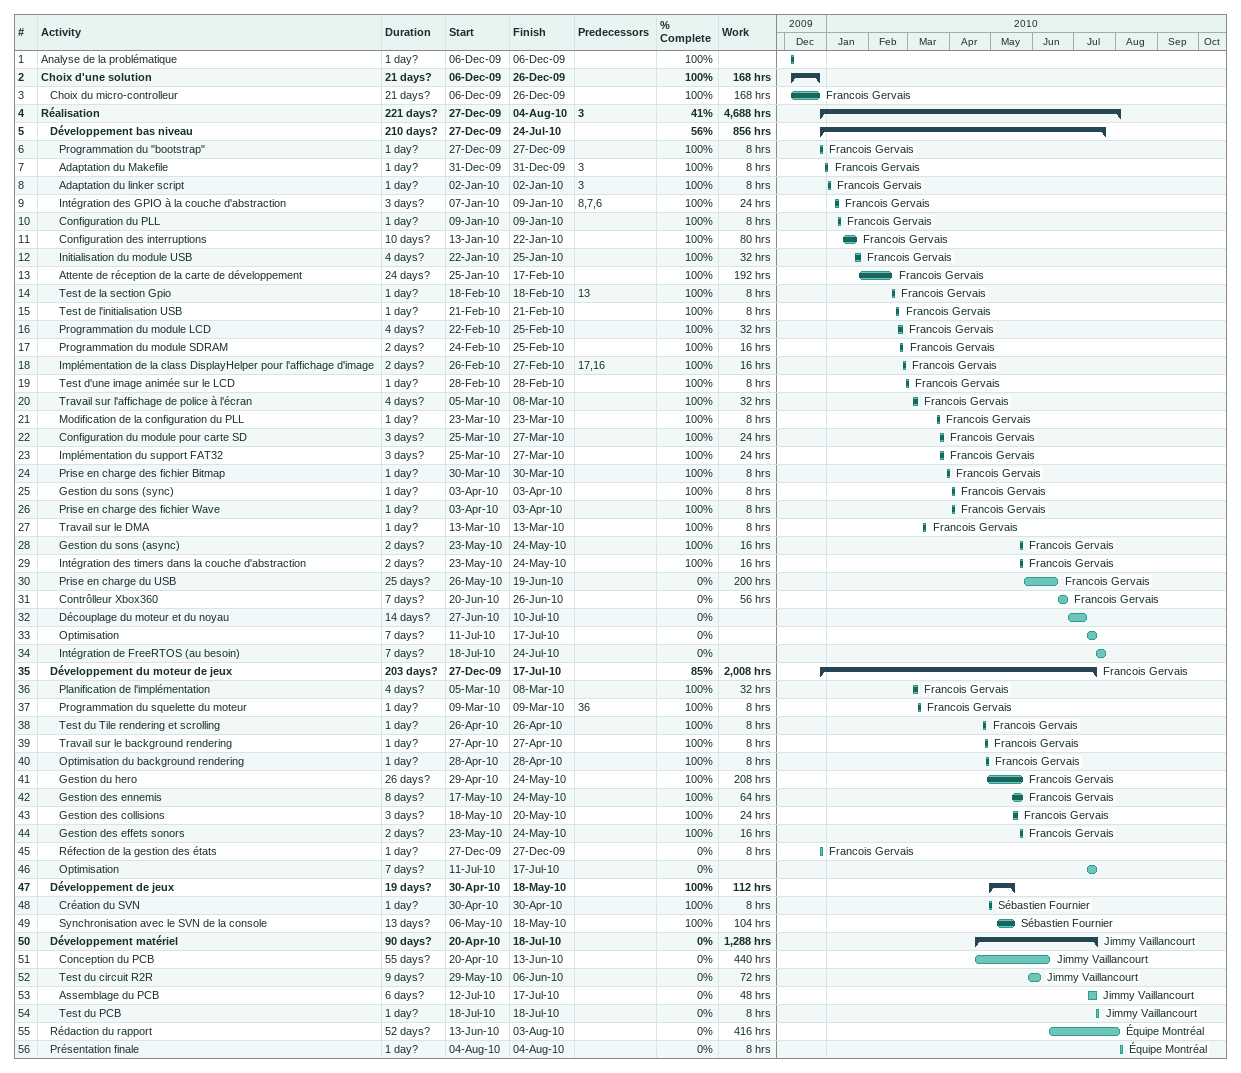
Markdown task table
| ID | Level | Task | Duration | Start | Finish | Predecessors | Resources | % complete | Work (h) |
|---|---|---|---|---|---|---|---|---|---|
| 1 | 1 | Analyse de la problématique | 1d? | 2009-12-06 | 2009-12-06 |  |  | 100 |  |
| 2 | 1 | **Choix d'une solution** | 21d? | 2009-12-06 | 2009-12-26 |  |  | 100 | 168 |
| 3 | 2 | Choix du micro-controlleur | 21d? | 2009-12-06 | 2009-12-26 |  | Francois Gervais | 100 | 168 |
| 4 | 1 | **Réalisation** | 221d? | 2009-12-27 | 2010-08-04 | 3 |  | 41 | 4688 |
| 5 | 2 | **Développement bas niveau** | 210d? | 2009-12-27 | 2010-07-24 |  |  | 56 | 856 |
| 6 | 3 | Programmation du "bootstrap" | 1d? | 2009-12-27 | 2009-12-27 |  | Francois Gervais | 100 | 8 |
| 7 | 3 | Adaptation du Makefile | 1d? | 2009-12-31 | 2009-12-31 | 3 | Francois Gervais | 100 | 8 |
| 8 | 3 | Adaptation du linker script | 1d? | 2010-01-02 | 2010-01-02 | 3 | Francois Gervais | 100 | 8 |
| 9 | 3 | Intégration des GPIO à la couche d'abstraction | 3d? | 2010-01-07 | 2010-01-09 | 8, 7, 6 | Francois Gervais | 100 | 24 |
| 10 | 3 | Configuration du PLL | 1d? | 2010-01-09 | 2010-01-09 |  | Francois Gervais | 100 | 8 |
| 11 | 3 | Configuration des interruptions | 10d? | 2010-01-13 | 2010-01-22 |  | Francois Gervais | 100 | 80 |
| 12 | 3 | Initialisation du module USB | 4d? | 2010-01-22 | 2010-01-25 |  | Francois Gervais | 100 | 32 |
| 13 | 3 | Attente de réception de la carte de développement | 24d? | 2010-01-25 | 2010-02-17 |  | Francois Gervais | 100 | 192 |
| 14 | 3 | Test de la section Gpio | 1d? | 2010-02-18 | 2010-02-18 | 13 | Francois Gervais | 100 | 8 |
| 15 | 3 | Test de l'initialisation USB | 1d? | 2010-02-21 | 2010-02-21 |  | Francois Gervais | 100 | 8 |
| 16 | 3 | Programmation du module LCD | 4d? | 2010-02-22 | 2010-02-25 |  | Francois Gervais | 100 | 32 |
| 17 | 3 | Programmation du module SDRAM | 2d? | 2010-02-24 | 2010-02-25 |  | Francois Gervais | 100 | 16 |
| 18 | 3 | Implémentation de la class DisplayHelper pour l'affichage d'image | 2d? | 2010-02-26 | 2010-02-27 | 17, 16 | Francois Gervais | 100 | 16 |
| 19 | 3 | Test d'une image animée sur le LCD | 1d? | 2010-02-28 | 2010-02-28 |  | Francois Gervais | 100 | 8 |
| 20 | 3 | Travail sur l'affichage de police à l'écran | 4d? | 2010-03-05 | 2010-03-08 |  | Francois Gervais | 100 | 32 |
| 21 | 3 | Modification de la configuration du PLL | 1d? | 2010-03-23 | 2010-03-23 |  | Francois Gervais | 100 | 8 |
| 22 | 3 | Configuration du module pour carte SD | 3d? | 2010-03-25 | 2010-03-27 |  | Francois Gervais | 100 | 24 |
| 23 | 3 | Implémentation du support FAT32 | 3d? | 2010-03-25 | 2010-03-27 |  | Francois Gervais | 100 | 24 |
| 24 | 3 | Prise en charge des fichier Bitmap | 1d? | 2010-03-30 | 2010-03-30 |  | Francois Gervais | 100 | 8 |
| 25 | 3 | Gestion du sons (sync) | 1d? | 2010-04-03 | 2010-04-03 |  | Francois Gervais | 100 | 8 |
| 26 | 3 | Prise en charge des fichier Wave | 1d? | 2010-04-03 | 2010-04-03 |  | Francois Gervais | 100 | 8 |
| 27 | 3 | Travail sur le DMA | 1d? | 2010-03-13 | 2010-03-13 |  | Francois Gervais | 100 | 8 |
| 28 | 3 | Gestion du sons (async) | 2d? | 2010-05-23 | 2010-05-24 |  | Francois Gervais | 100 | 16 |
| 29 | 3 | Intégration des timers dans la couche d'abstraction | 2d? | 2010-05-23 | 2010-05-24 |  | Francois Gervais | 100 | 16 |
| 30 | 3 | Prise en charge du USB | 25d? | 2010-05-26 | 2010-06-19 |  | Francois Gervais | 0 | 200 |
| 31 | 3 | Contrôlleur Xbox360 | 7d? | 2010-06-20 | 2010-06-26 |  | Francois Gervais | 0 | 56 |
| 32 | 3 | Découplage du moteur et du noyau | 14d? | 2010-06-27 | 2010-07-10 |  |  | 0 |  |
| 33 | 3 | Optimisation | 7d? | 2010-07-11 | 2010-07-17 |  |  | 0 |  |
| 34 | 3 | Intégration de FreeRTOS (au besoin) | 7d? | 2010-07-18 | 2010-07-24 |  |  | 0 |  |
| 35 | 2 | **Développement du moteur de jeux** | 203d? | 2009-12-27 | 2010-07-17 |  | Francois Gervais | 85 | 2008 |
| 36 | 3 | Planification de l'implémentation | 4d? | 2010-03-05 | 2010-03-08 |  | Francois Gervais | 100 | 32 |
| 37 | 3 | Programmation du squelette du moteur | 1d? | 2010-03-09 | 2010-03-09 | 36 | Francois Gervais | 100 | 8 |
| 38 | 3 | Test du Tile rendering et scrolling | 1d? | 2010-04-26 | 2010-04-26 |  | Francois Gervais | 100 | 8 |
| 39 | 3 | Travail sur le background rendering | 1d? | 2010-04-27 | 2010-04-27 |  | Francois Gervais | 100 | 8 |
| 40 | 3 | Optimisation du background rendering | 1d? | 2010-04-28 | 2010-04-28 |  | Francois Gervais | 100 | 8 |
| 41 | 3 | Gestion du hero | 26d? | 2010-04-29 | 2010-05-24 |  | Francois Gervais | 100 | 208 |
| 42 | 3 | Gestion des ennemis | 8d? | 2010-05-17 | 2010-05-24 |  | Francois Gervais | 100 | 64 |
| 43 | 3 | Gestion des collisions | 3d? | 2010-05-18 | 2010-05-20 |  | Francois Gervais | 100 | 24 |
| 44 | 3 | Gestion des effets sonors | 2d? | 2010-05-23 | 2010-05-24 |  | Francois Gervais | 100 | 16 |
| 45 | 3 | Réfection de la gestion des états | 1d? | 2009-12-27 | 2009-12-27 |  | Francois Gervais | 0 | 8 |
| 46 | 3 | Optimisation | 7d? | 2010-07-11 | 2010-07-17 |  |  | 0 |  |
| 47 | 2 | **Développement de jeux** | 19d? | 2010-04-30 | 2010-05-18 |  |  | 100 | 112 |
| 48 | 3 | Création du SVN | 1d? | 2010-04-30 | 2010-04-30 |  | Sébastien Fournier | 100 | 8 |
| 49 | 3 | Synchronisation avec le SVN de la console | 13d? | 2010-05-06 | 2010-05-18 |  | Sébastien Fournier | 100 | 104 |
| 50 | 2 | **Développement matériel** | 90d? | 2010-04-20 | 2010-07-18 |  | Jimmy Vaillancourt | 0 | 1288 |
| 51 | 3 | Conception du PCB | 55d? | 2010-04-20 | 2010-06-13 |  | Jimmy Vaillancourt | 0 | 440 |
| 52 | 3 | Test du circuit R2R | 9d? | 2010-05-29 | 2010-06-06 |  | Jimmy Vaillancourt | 0 | 72 |
| 53 | 3 | Assemblage du PCB | 6d? | 2010-07-12 | 2010-07-17 |  | Jimmy Vaillancourt | 0 | 48 |
| 54 | 3 | Test du PCB | 1d? | 2010-07-18 | 2010-07-18 |  | Jimmy Vaillancourt | 0 | 8 |
| 55 | 2 | Rédaction du rapport | 52d? | 2010-06-13 | 2010-08-03 |  | Équipe Montréal | 0 | 416 |
| 56 | 2 | Présentation finale | 1d? | 2010-08-04 | 2010-08-04 |  | Équipe Montréal | 0 | 8 |
